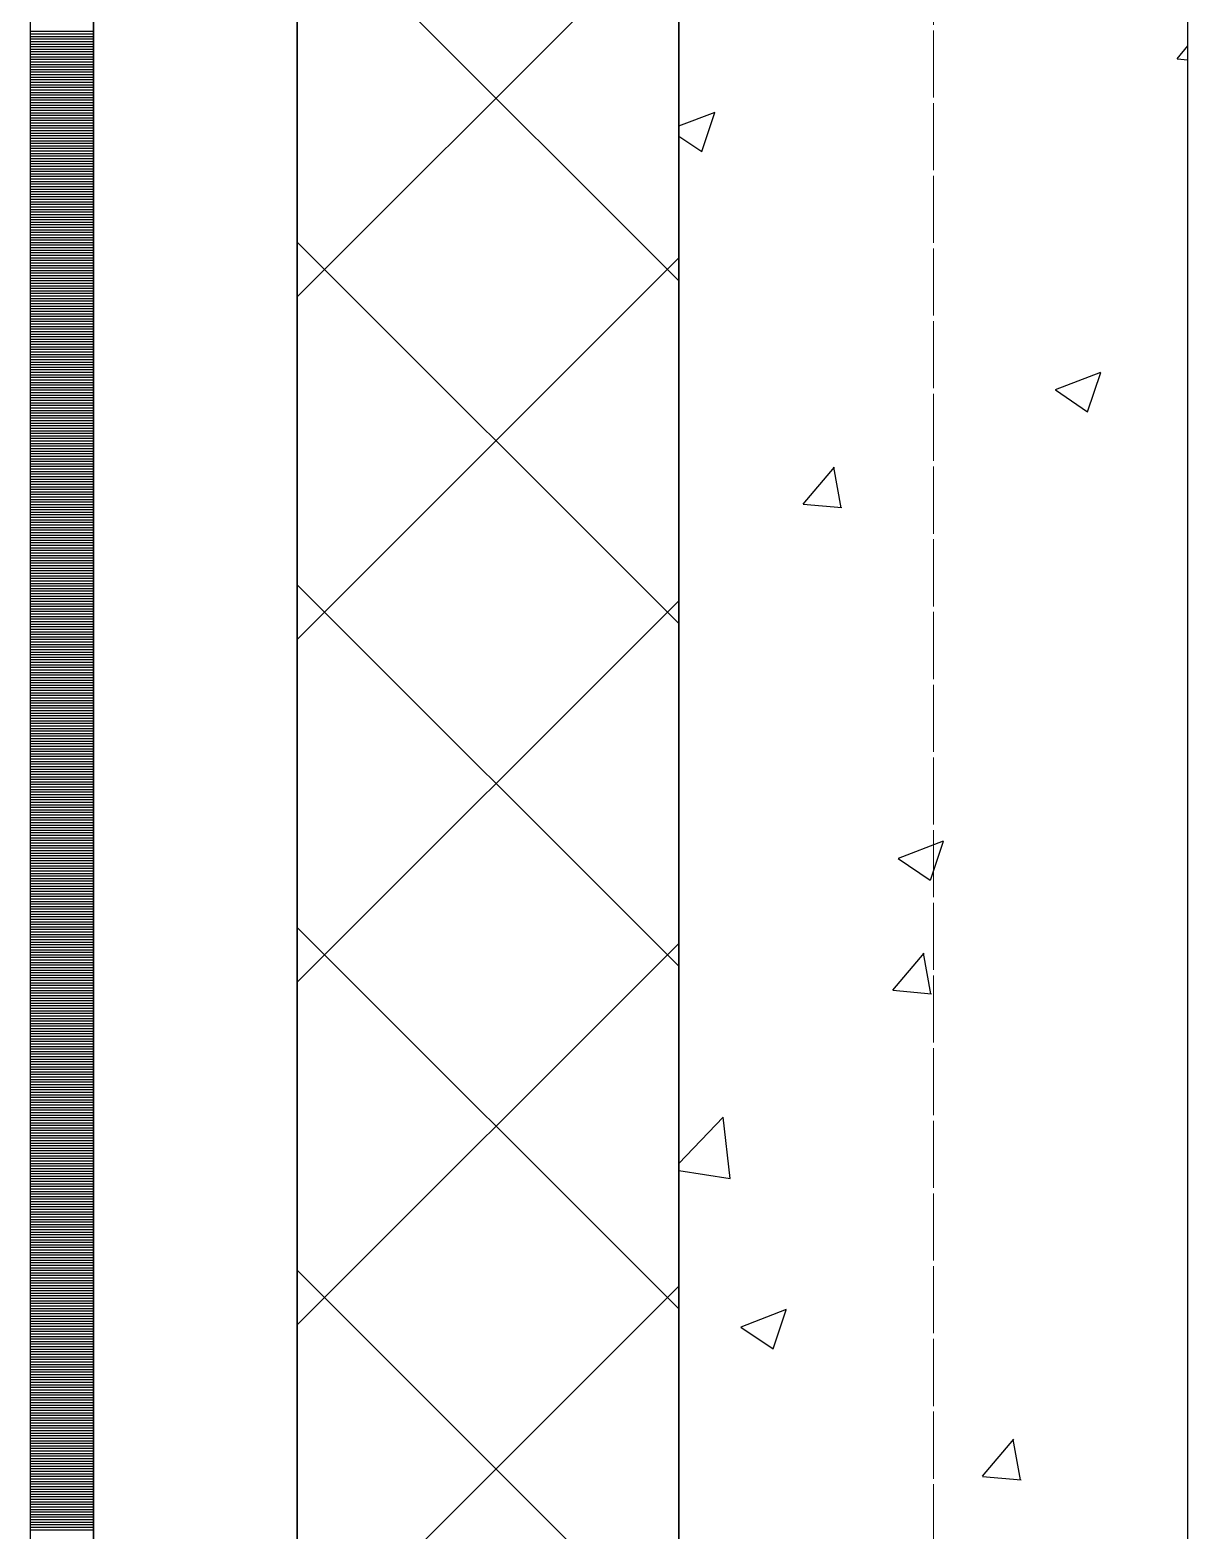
# Model space of a CAD drawing. Header units: millimetres. Extents: x -231292 to 573618, y -153144 to 564035.
# Drawn here: x 8548 to 9003, y 187727 to 188317 of the extents above; entities that cross this region are included whole.
import ezdxf

# ---------------------------------------------------------------- set-up
doc = ezdxf.new("R2010")
doc.units = ezdxf.units.MM
doc.linetypes.add('CENTER2', pattern=[28.575, 19.05, -3.175, 3.175, -3.175])
doc.layers.get('0').update_dxf_attribs({"color": 250})
for name, color, linetype, lineweight in [('АР_Стены ПЕНОблок', 250, 'Continuous', 20), ('АР_Тонкая', 250, 'Continuous', 5), ('АР_Утеплитель', 250, 'Continuous', 0), ('АР_Штриховка', 250, 'Continuous', 0), ('РД_Оси_100', 250, 'Continuous', 0)]:
    doc.layers.add(name, color=color, linetype=linetype, lineweight=lineweight)

# ---------------------------------------------------------------- blocks, each defined once
blk = doc.blocks.new('оси_рен')
at = {"layer": 'РД_Оси_100', "color": 251, "linetype": 'CENTER2', "true_color": 0x636466}
for p, q in [((1195652.916, 135558.25), (1195652.916, 223268.25)), ((1195652.916, 133007.755), (1195652.916, 138964.071))]:
    blk.add_line(p, q, dxfattribs=at)

msp = doc.modelspace()

# ---------------------------------------------------------------- linework, layer by layer
at = {"layer": 'АР_Стены ПЕНОблок', "color": 18, "linetype": 'Continuous', "lineweight": 25, "true_color": 0x000000}
for p, q in [((8803.243, 263866.253), (8803.243, 187666.253)), ((9003.243, 187666.253), (9003.243, 263866.253))]:
    msp.add_line(p, q, dxfattribs=at)
at = {"layer": 'АР_Тонкая', "color": 18, "linetype": 'Continuous', "lineweight": 25, "true_color": 0x000000}
for p, q in [((8548.243, 263866.253), (8548.243, 187666.253)), ((8573.243, 263866.253), (8573.243, 187666.253)), ((8573.243, 187666.253), (8573.243, 263866.253)), ((8653.243, 187666.253), (8653.243, 263866.253))]:
    msp.add_line(p, q, dxfattribs=at)
at = {"layer": 'АР_Утеплитель', "color": 18, "linetype": 'Continuous', "lineweight": 25, "true_color": 0x000000}
for p, q in [((8653.243, 263866.253), (8653.243, 187666.253)), ((8803.243, 187666.253), (8803.243, 263866.253))]:
    msp.add_line(p, q, dxfattribs=at)
at = {"layer": 'АР_Штриховка', "color": 18, "linetype": 'Continuous', "lineweight": 25, "true_color": 0x000000}
for p, q in [((8803.243, 188217.88), (8653.243, 188367.88)), ((8653.243, 188211.593), (8803.243, 188361.593)), ((8548.243, 188316.002), (8573.243, 188316.002)), ((8548.243, 188315.002), (8573.243, 188315.002)), ((8548.243, 188314.002), (8573.243, 188314.002)), ((8548.243, 188313.002), (8573.243, 188313.002)), ((8548.243, 188312.002), (8573.243, 188312.002)), ((8548.243, 188311.002), (8573.243, 188311.002)), ((8548.243, 188310.002), (8573.243, 188310.002)), ((8548.243, 188309.002), (8573.243, 188309.002)), ((8548.243, 188308.002), (8573.243, 188308.002)), ((8548.243, 188307.002), (8573.243, 188307.002)), ((8548.243, 188306.002), (8573.243, 188306.002)), ((8548.243, 188305.002), (8573.243, 188305.002)), ((8999.015, 188305.219), (9003.243, 188310.258)), ((8999.015, 188305.21), (9003.243, 188304.84)), ((8548.243, 188304.002), (8573.243, 188304.002)), ((8548.243, 188303.002), (8573.243, 188303.002)), ((8548.243, 188302.002), (8573.243, 188302.002)), ((8548.243, 188301.002), (8573.243, 188301.002)), ((8548.243, 188300.002), (8573.243, 188300.002)), ((8548.243, 188299.002), (8573.243, 188299.002)), ((8548.243, 188298.002), (8573.243, 188298.002)), ((8548.243, 188297.002), (8573.243, 188297.002)), ((8548.243, 188296.002), (8573.243, 188296.002)), ((8548.243, 188295.002), (8573.243, 188295.002)), ((8548.243, 188294.002), (8573.243, 188294.002)), ((8548.243, 188293.002), (8573.243, 188293.002)), ((8548.243, 188292.002), (8573.243, 188292.002)), ((8548.243, 188291.002), (8573.243, 188291.002)), ((8548.243, 188290.002), (8573.243, 188290.002)), ((8548.243, 188289.002), (8573.243, 188289.002)), ((8548.243, 188288.002), (8573.243, 188288.002)), ((8548.243, 188287.002), (8573.243, 188287.002)), ((8548.243, 188286.002), (8573.243, 188286.002)), ((8548.243, 188285.002), (8573.243, 188285.002)), ((8548.243, 188284.002), (8573.243, 188284.002)), ((8548.243, 188283.002), (8573.243, 188283.002)), ((8548.243, 188282.002), (8573.243, 188282.002)), ((8548.243, 188281.002), (8573.243, 188281.002)), ((8803.243, 188278.828), (8817.424, 188284.272)), ((8812.199, 188268.745), (8817.349, 188284.094)), ((8548.243, 188280.002), (8573.243, 188280.002)), ((8548.243, 188279.002), (8573.243, 188279.002)), ((8548.243, 188278.002), (8573.243, 188278.002)), ((8548.243, 188277.002), (8573.243, 188277.002)), ((8548.243, 188276.002), (8573.243, 188276.002)), ((8548.243, 188275.002), (8573.243, 188275.002)), ((8548.243, 188274.002), (8573.243, 188274.002)), ((8548.243, 188273.002), (8573.243, 188273.002)), ((8548.243, 188272.002), (8573.243, 188272.002)), ((8548.243, 188271.002), (8573.243, 188271.002)), ((8548.243, 188270.002), (8573.243, 188270.002)), ((8548.243, 188269.002), (8573.243, 188269.002)), ((8803.243, 188274.783), (8812.193, 188268.746)), ((8548.243, 188268.002), (8573.243, 188268.002)), ((8548.243, 188267.002), (8573.243, 188267.002)), ((8548.243, 188266.002), (8573.243, 188266.002)), ((8548.243, 188265.002), (8573.243, 188265.002)), ((8548.243, 188264.002), (8573.243, 188264.002)), ((8548.243, 188263.002), (8573.243, 188263.002)), ((8548.243, 188262.002), (8573.243, 188262.002)), ((8548.243, 188261.002), (8573.243, 188261.002)), ((8548.243, 188260.002), (8573.243, 188260.002)), ((8548.243, 188259.002), (8573.243, 188259.002)), ((8548.243, 188258.002), (8573.243, 188258.002)), ((8548.243, 188257.002), (8573.243, 188257.002)), ((8548.243, 188256.002), (8573.243, 188256.002)), ((8548.243, 188255.002), (8573.243, 188255.002)), ((8548.243, 188254.002), (8573.243, 188254.002)), ((8548.243, 188253.002), (8573.243, 188253.002)), ((8548.243, 188252.002), (8573.243, 188252.002)), ((8548.243, 188251.002), (8573.243, 188251.002)), ((8548.243, 188250.002), (8573.243, 188250.002)), ((8548.243, 188249.002), (8573.243, 188249.002)), ((8548.243, 188248.002), (8573.243, 188248.002)), ((8548.243, 188247.002), (8573.243, 188247.002)), ((8548.243, 188246.002), (8573.243, 188246.002)), ((8548.243, 188245.002), (8573.243, 188245.002)), ((8548.243, 188244.002), (8573.243, 188244.002)), ((8548.243, 188243.002), (8573.243, 188243.002)), ((8548.243, 188242.002), (8573.243, 188242.002)), ((8548.243, 188241.002), (8573.243, 188241.002)), ((8548.243, 188240.002), (8573.243, 188240.002)), ((8548.243, 188239.002), (8573.243, 188239.002)), ((8548.243, 188238.002), (8573.243, 188238.002)), ((8548.243, 188237.002), (8573.243, 188237.002)), ((8548.243, 188236.002), (8573.243, 188236.002)), ((8548.243, 188235.002), (8573.243, 188235.002)), ((8548.243, 188234.002), (8573.243, 188234.002)), ((8548.243, 188233.002), (8573.243, 188233.002)), ((8548.243, 188232.002), (8573.243, 188232.002)), ((8548.243, 188231.002), (8573.243, 188231.002)), ((8548.243, 188230.002), (8573.243, 188230.002)), ((8548.243, 188229.002), (8573.243, 188229.002)), ((8548.243, 188228.002), (8573.243, 188228.002)), ((8803.243, 188083.176), (8653.243, 188233.176)), ((8548.243, 188227.002), (8573.243, 188227.002)), ((8548.243, 188226.002), (8573.243, 188226.002)), ((8548.243, 188225.002), (8573.243, 188225.002)), ((8548.243, 188224.002), (8573.243, 188224.002)), ((8548.243, 188223.002), (8573.243, 188223.002)), ((8548.243, 188222.002), (8573.243, 188222.002)), ((8653.243, 188076.889), (8803.243, 188226.889)), ((8548.243, 188221.002), (8573.243, 188221.002)), ((8548.243, 188220.002), (8573.243, 188220.002)), ((8548.243, 188219.002), (8573.243, 188219.002)), ((8548.243, 188218.002), (8573.243, 188218.002)), ((8548.243, 188217.002), (8573.243, 188217.002)), ((8548.243, 188216.002), (8573.243, 188216.002)), ((8548.243, 188215.002), (8573.243, 188215.002)), ((8548.243, 188214.002), (8573.243, 188214.002)), ((8548.243, 188213.002), (8573.243, 188213.002)), ((8548.243, 188212.002), (8573.243, 188212.002)), ((8548.243, 188211.002), (8573.243, 188211.002)), ((8548.243, 188210.002), (8573.243, 188210.002)), ((8548.243, 188209.002), (8573.243, 188209.002)), ((8548.243, 188208.002), (8573.243, 188208.002)), ((8548.243, 188207.002), (8573.243, 188207.002)), ((8548.243, 188206.002), (8573.243, 188206.002)), ((8548.243, 188205.002), (8573.243, 188205.002)), ((8548.243, 188204.002), (8573.243, 188204.002)), ((8548.243, 188203.002), (8573.243, 188203.002)), ((8548.243, 188202.002), (8573.243, 188202.002)), ((8548.243, 188201.002), (8573.243, 188201.002)), ((8548.243, 188200.002), (8573.243, 188200.002)), ((8548.243, 188199.002), (8573.243, 188199.002)), ((8548.243, 188198.002), (8573.243, 188198.002)), ((8548.243, 188197.002), (8573.243, 188197.002)), ((8548.243, 188196.002), (8573.243, 188196.002)), ((8548.243, 188195.002), (8573.243, 188195.002)), ((8548.243, 188194.002), (8573.243, 188194.002)), ((8548.243, 188193.002), (8573.243, 188193.002)), ((8548.243, 188192.002), (8573.243, 188192.002)), ((8548.243, 188191.002), (8573.243, 188191.002)), ((8548.243, 188190.002), (8573.243, 188190.002)), ((8548.243, 188189.002), (8573.243, 188189.002)), ((8548.243, 188188.002), (8573.243, 188188.002)), ((8548.243, 188187.002), (8573.243, 188187.002)), ((8548.243, 188186.002), (8573.243, 188186.002)), ((8548.243, 188185.002), (8573.243, 188185.002)), ((8548.243, 188184.002), (8573.243, 188184.002)), ((8548.243, 188183.002), (8573.243, 188183.002)), ((8548.243, 188182.002), (8573.243, 188182.002)), ((8548.243, 188181.002), (8573.243, 188181.002)), ((8951.254, 188175.18), (8969.038, 188182.007)), ((8963.813, 188166.479), (8968.963, 188181.828)), ((8548.243, 188180.002), (8573.243, 188180.002)), ((8548.243, 188179.002), (8573.243, 188179.002)), ((8548.243, 188178.002), (8573.243, 188178.002)), ((8548.243, 188177.002), (8573.243, 188177.002)), ((8548.243, 188176.002), (8573.243, 188176.002)), ((8548.243, 188175.002), (8573.243, 188175.002)), ((8951.173, 188175.003), (8963.808, 188166.48)), ((8548.243, 188174.002), (8573.243, 188174.002)), ((8548.243, 188173.002), (8573.243, 188173.002)), ((8548.243, 188172.002), (8573.243, 188172.002)), ((8548.243, 188171.002), (8573.243, 188171.002)), ((8548.243, 188170.002), (8573.243, 188170.002)), ((8548.243, 188169.002), (8573.243, 188169.002)), ((8548.243, 188168.002), (8573.243, 188168.002)), ((8548.243, 188167.002), (8573.243, 188167.002)), ((8548.243, 188166.002), (8573.243, 188166.002)), ((8548.243, 188165.002), (8573.243, 188165.002)), ((8548.243, 188164.002), (8573.243, 188164.002)), ((8548.243, 188163.002), (8573.243, 188163.002)), ((8548.243, 188162.002), (8573.243, 188162.002)), ((8548.243, 188161.002), (8573.243, 188161.002)), ((8548.243, 188160.002), (8573.243, 188160.002)), ((8548.243, 188159.002), (8573.243, 188159.002)), ((8548.243, 188158.002), (8573.243, 188158.002)), ((8548.243, 188157.002), (8573.243, 188157.002)), ((8548.243, 188156.002), (8573.243, 188156.002)), ((8548.243, 188155.002), (8573.243, 188155.002)), ((8548.243, 188154.002), (8573.243, 188154.002)), ((8548.243, 188153.002), (8573.243, 188153.002)), ((8548.243, 188152.002), (8573.243, 188152.002)), ((8548.243, 188151.002), (8573.243, 188151.002)), ((8548.243, 188150.002), (8573.243, 188150.002)), ((8548.243, 188149.002), (8573.243, 188149.002)), ((8548.243, 188148.002), (8573.243, 188148.002)), ((8548.243, 188147.002), (8573.243, 188147.002)), ((8548.243, 188146.002), (8573.243, 188146.002)), ((8548.243, 188145.002), (8573.243, 188145.002)), ((8548.243, 188144.002), (8573.243, 188144.002)), ((8548.243, 188143.002), (8573.243, 188143.002)), ((8548.243, 188142.002), (8573.243, 188142.002)), ((8548.243, 188141.002), (8573.243, 188141.002)), ((8548.243, 188140.002), (8573.243, 188140.002)), ((8852.074, 188130.102), (8864.319, 188144.695)), ((8867.004, 188128.717), (8864.067, 188144.638)), ((8548.243, 188139.002), (8573.243, 188139.002)), ((8548.243, 188138.002), (8573.243, 188138.002)), ((8548.243, 188137.002), (8573.243, 188137.002)), ((8548.243, 188136.002), (8573.243, 188136.002)), ((8548.243, 188135.002), (8573.243, 188135.002)), ((8548.243, 188134.002), (8573.243, 188134.002)), ((8548.243, 188133.002), (8573.243, 188133.002)), ((8548.243, 188132.002), (8573.243, 188132.002)), ((8548.243, 188131.002), (8573.243, 188131.002)), ((8548.243, 188130.002), (8573.243, 188130.002)), ((8548.243, 188129.002), (8573.243, 188129.002)), ((8548.243, 188128.002), (8573.243, 188128.002)), ((8852.073, 188130.092), (8867.255, 188128.764)), ((8548.243, 188127.002), (8573.243, 188127.002)), ((8548.243, 188126.002), (8573.243, 188126.002)), ((8548.243, 188125.002), (8573.243, 188125.002)), ((8548.243, 188124.002), (8573.243, 188124.002)), ((8548.243, 188123.002), (8573.243, 188123.002)), ((8548.243, 188122.002), (8573.243, 188122.002)), ((8548.243, 188121.002), (8573.243, 188121.002)), ((8548.243, 188120.002), (8573.243, 188120.002)), ((8548.243, 188119.002), (8573.243, 188119.002)), ((8548.243, 188118.002), (8573.243, 188118.002)), ((8548.243, 188117.002), (8573.243, 188117.002)), ((8548.243, 188116.002), (8573.243, 188116.002)), ((8548.243, 188115.002), (8573.243, 188115.002)), ((8548.243, 188114.002), (8573.243, 188114.002)), ((8548.243, 188113.002), (8573.243, 188113.002)), ((8548.243, 188112.002), (8573.243, 188112.002)), ((8548.243, 188111.002), (8573.243, 188111.002)), ((8548.243, 188110.002), (8573.243, 188110.002)), ((8548.243, 188109.002), (8573.243, 188109.002)), ((8548.243, 188108.002), (8573.243, 188108.002)), ((8548.243, 188107.002), (8573.243, 188107.002)), ((8548.243, 188106.002), (8573.243, 188106.002)), ((8548.243, 188105.002), (8573.243, 188105.002)), ((8548.243, 188104.002), (8573.243, 188104.002)), ((8548.243, 188103.002), (8573.243, 188103.002)), ((8548.243, 188102.002), (8573.243, 188102.002)), ((8548.243, 188101.002), (8573.243, 188101.002)), ((8548.243, 188100.002), (8573.243, 188100.002)), ((8548.243, 188099.002), (8573.243, 188099.002)), ((8548.243, 188098.002), (8573.243, 188098.002)), ((8803.243, 187948.472), (8653.243, 188098.472)), ((8548.243, 188097.002), (8573.243, 188097.002)), ((8548.243, 188096.002), (8573.243, 188096.002)), ((8548.243, 188095.002), (8573.243, 188095.002)), ((8548.243, 188094.002), (8573.243, 188094.002)), ((8548.243, 188093.002), (8573.243, 188093.002)), ((8548.243, 188092.002), (8573.243, 188092.002)), ((8653.243, 187942.185), (8803.243, 188092.185)), ((8548.243, 188091.002), (8573.243, 188091.002)), ((8548.243, 188090.002), (8573.243, 188090.002)), ((8548.243, 188089.002), (8573.243, 188089.002)), ((8548.243, 188088.002), (8573.243, 188088.002)), ((8548.243, 188087.002), (8573.243, 188087.002)), ((8548.243, 188086.002), (8573.243, 188086.002)), ((8548.243, 188085.002), (8573.243, 188085.002)), ((8548.243, 188084.002), (8573.243, 188084.002)), ((8548.243, 188083.002), (8573.243, 188083.002)), ((8548.243, 188082.002), (8573.243, 188082.002)), ((8548.243, 188081.002), (8573.243, 188081.002)), ((8548.243, 188080.002), (8573.243, 188080.002)), ((8548.243, 188079.002), (8573.243, 188079.002)), ((8548.243, 188078.002), (8573.243, 188078.002)), ((8548.243, 188077.002), (8573.243, 188077.002)), ((8548.243, 188076.002), (8573.243, 188076.002)), ((8548.243, 188075.002), (8573.243, 188075.002)), ((8548.243, 188074.002), (8573.243, 188074.002)), ((8548.243, 188073.002), (8573.243, 188073.002)), ((8548.243, 188072.002), (8573.243, 188072.002)), ((8548.243, 188071.002), (8573.243, 188071.002)), ((8548.243, 188070.002), (8573.243, 188070.002)), ((8548.243, 188069.002), (8573.243, 188069.002)), ((8548.243, 188068.002), (8573.243, 188068.002)), ((8548.243, 188067.002), (8573.243, 188067.002)), ((8548.243, 188066.002), (8573.243, 188066.002)), ((8548.243, 188065.002), (8573.243, 188065.002)), ((8548.243, 188064.002), (8573.243, 188064.002)), ((8548.243, 188063.002), (8573.243, 188063.002)), ((8548.243, 188062.002), (8573.243, 188062.002)), ((8548.243, 188061.002), (8573.243, 188061.002)), ((8548.243, 188060.002), (8573.243, 188060.002)), ((8548.243, 188059.002), (8573.243, 188059.002)), ((8548.243, 188058.002), (8573.243, 188058.002)), ((8548.243, 188057.002), (8573.243, 188057.002)), ((8548.243, 188056.002), (8573.243, 188056.002)), ((8548.243, 188055.002), (8573.243, 188055.002)), ((8548.243, 188054.002), (8573.243, 188054.002)), ((8548.243, 188053.002), (8573.243, 188053.002)), ((8548.243, 188052.002), (8573.243, 188052.002)), ((8548.243, 188051.002), (8573.243, 188051.002)), ((8548.243, 188050.002), (8573.243, 188050.002)), ((8548.243, 188049.002), (8573.243, 188049.002)), ((8548.243, 188048.002), (8573.243, 188048.002)), ((8548.243, 188047.002), (8573.243, 188047.002)), ((8548.243, 188046.002), (8573.243, 188046.002)), ((8548.243, 188045.002), (8573.243, 188045.002)), ((8548.243, 188044.002), (8573.243, 188044.002)), ((8548.243, 188043.002), (8573.243, 188043.002)), ((8548.243, 188042.002), (8573.243, 188042.002)), ((8548.243, 188041.002), (8573.243, 188041.002)), ((8548.243, 188040.002), (8573.243, 188040.002)), ((8548.243, 188039.002), (8573.243, 188039.002)), ((8548.243, 188038.002), (8573.243, 188038.002)), ((8548.243, 188037.002), (8573.243, 188037.002)), ((8548.243, 188036.002), (8573.243, 188036.002)), ((8548.243, 188035.002), (8573.243, 188035.002)), ((8548.243, 188034.002), (8573.243, 188034.002)), ((8548.243, 188033.002), (8573.243, 188033.002)), ((8548.243, 188032.002), (8573.243, 188032.002)), ((8548.243, 188031.002), (8573.243, 188031.002)), ((8548.243, 188030.002), (8573.243, 188030.002)), ((8548.243, 188029.002), (8573.243, 188029.002)), ((8548.243, 188028.002), (8573.243, 188028.002)), ((8548.243, 188027.002), (8573.243, 188027.002)), ((8548.243, 188026.002), (8573.243, 188026.002)), ((8548.243, 188025.002), (8573.243, 188025.002)), ((8548.243, 188024.002), (8573.243, 188024.002)), ((8548.243, 188023.002), (8573.243, 188023.002)), ((8548.243, 188022.002), (8573.243, 188022.002)), ((8548.243, 188021.002), (8573.243, 188021.002)), ((8548.243, 188020.002), (8573.243, 188020.002)), ((8548.243, 188019.002), (8573.243, 188019.002)), ((8548.243, 188018.002), (8573.243, 188018.002)), ((8548.243, 188017.002), (8573.243, 188017.002)), ((8548.243, 188016.002), (8573.243, 188016.002)), ((8548.243, 188015.002), (8573.243, 188015.002)), ((8548.243, 188014.002), (8573.243, 188014.002)), ((8548.243, 188013.002), (8573.243, 188013.002)), ((8548.243, 188012.002), (8573.243, 188012.002)), ((8548.243, 188011.002), (8573.243, 188011.002)), ((8548.243, 188010.002), (8573.243, 188010.002)), ((8548.243, 188009.002), (8573.243, 188009.002)), ((8548.243, 188008.002), (8573.243, 188008.002)), ((8548.243, 188007.002), (8573.243, 188007.002)), ((8548.243, 188006.002), (8573.243, 188006.002)), ((8548.243, 188005.002), (8573.243, 188005.002)), ((8548.243, 188004.002), (8573.243, 188004.002)), ((8548.243, 188003.002), (8573.243, 188003.002)), ((8548.243, 188002.002), (8573.243, 188002.002)), ((8548.243, 188001.002), (8573.243, 188001.002)), ((8548.243, 188000.002), (8573.243, 188000.002)), ((8548.243, 187999.002), (8573.243, 187999.002)), ((8548.243, 187998.002), (8573.243, 187998.002)), ((8889.452, 187990.992), (8907.236, 187997.819)), ((8902.011, 187982.292), (8907.161, 187997.641)), ((8548.243, 187997.002), (8573.243, 187997.002)), ((8548.243, 187996.002), (8573.243, 187996.002)), ((8548.243, 187995.002), (8573.243, 187995.002)), ((8548.243, 187994.002), (8573.243, 187994.002)), ((8548.243, 187993.002), (8573.243, 187993.002)), ((8548.243, 187992.002), (8573.243, 187992.002)), ((8548.243, 187991.002), (8573.243, 187991.002)), ((8548.243, 187990.002), (8573.243, 187990.002)), ((8548.243, 187989.002), (8573.243, 187989.002)), ((8548.243, 187988.002), (8573.243, 187988.002)), ((8548.243, 187987.002), (8573.243, 187987.002)), ((8548.243, 187986.002), (8573.243, 187986.002)), ((8889.371, 187990.815), (8902.006, 187982.293)), ((8548.243, 187985.002), (8573.243, 187985.002)), ((8548.243, 187984.002), (8573.243, 187984.002)), ((8548.243, 187983.002), (8573.243, 187983.002)), ((8548.243, 187982.002), (8573.243, 187982.002)), ((8548.243, 187981.002), (8573.243, 187981.002)), ((8548.243, 187980.002), (8573.243, 187980.002)), ((8548.243, 187979.002), (8573.243, 187979.002)), ((8548.243, 187978.002), (8573.243, 187978.002)), ((8548.243, 187977.002), (8573.243, 187977.002)), ((8548.243, 187976.002), (8573.243, 187976.002)), ((8548.243, 187975.002), (8573.243, 187975.002)), ((8548.243, 187974.002), (8573.243, 187974.002)), ((8548.243, 187973.002), (8573.243, 187973.002)), ((8548.243, 187972.002), (8573.243, 187972.002)), ((8548.243, 187971.002), (8573.243, 187971.002)), ((8548.243, 187970.002), (8573.243, 187970.002)), ((8548.243, 187969.002), (8573.243, 187969.002)), ((8548.243, 187968.002), (8573.243, 187968.002)), ((8548.243, 187967.002), (8573.243, 187967.002)), ((8548.243, 187966.002), (8573.243, 187966.002)), ((8548.243, 187965.002), (8573.243, 187965.002)), ((8548.243, 187964.002), (8573.243, 187964.002)), ((8548.243, 187963.002), (8573.243, 187963.002)), ((8803.243, 187813.768), (8653.243, 187963.768)), ((8548.243, 187962.002), (8573.243, 187962.002)), ((8548.243, 187961.002), (8573.243, 187961.002)), ((8548.243, 187960.002), (8573.243, 187960.002)), ((8548.243, 187959.002), (8573.243, 187959.002)), ((8548.243, 187958.002), (8573.243, 187958.002)), ((8548.243, 187957.002), (8573.243, 187957.002)), ((8653.243, 187807.481), (8803.243, 187957.481)), ((8548.243, 187956.002), (8573.243, 187956.002)), ((8548.243, 187955.002), (8573.243, 187955.002)), ((8548.243, 187954.002), (8573.243, 187954.002)), ((8548.243, 187953.002), (8573.243, 187953.002)), ((8548.243, 187952.002), (8573.243, 187952.002)), ((8548.243, 187951.002), (8573.243, 187951.002)), ((8887.318, 187939.045), (8899.563, 187953.638)), ((8902.247, 187937.66), (8899.31, 187953.581)), ((8548.243, 187950.002), (8573.243, 187950.002)), ((8548.243, 187949.002), (8573.243, 187949.002)), ((8548.243, 187948.002), (8573.243, 187948.002)), ((8548.243, 187947.002), (8573.243, 187947.002)), ((8548.243, 187946.002), (8573.243, 187946.002)), ((8548.243, 187945.002), (8573.243, 187945.002)), ((8548.243, 187944.002), (8573.243, 187944.002)), ((8548.243, 187943.002), (8573.243, 187943.002)), ((8548.243, 187942.002), (8573.243, 187942.002)), ((8548.243, 187941.002), (8573.243, 187941.002)), ((8548.243, 187940.002), (8573.243, 187940.002)), ((8548.243, 187939.002), (8573.243, 187939.002)), ((8887.317, 187939.035), (8902.499, 187937.707)), ((8548.243, 187938.002), (8573.243, 187938.002)), ((8548.243, 187937.002), (8573.243, 187937.002)), ((8548.243, 187936.002), (8573.243, 187936.002)), ((8548.243, 187935.002), (8573.243, 187935.002)), ((8548.243, 187934.002), (8573.243, 187934.002)), ((8548.243, 187933.002), (8573.243, 187933.002)), ((8548.243, 187932.002), (8573.243, 187932.002)), ((8548.243, 187931.002), (8573.243, 187931.002)), ((8548.243, 187930.002), (8573.243, 187930.002)), ((8548.243, 187929.002), (8573.243, 187929.002)), ((8548.243, 187928.002), (8573.243, 187928.002)), ((8548.243, 187927.002), (8573.243, 187927.002)), ((8548.243, 187926.002), (8573.243, 187926.002)), ((8548.243, 187925.002), (8573.243, 187925.002)), ((8548.243, 187924.002), (8573.243, 187924.002)), ((8548.243, 187923.002), (8573.243, 187923.002)), ((8548.243, 187922.002), (8573.243, 187922.002)), ((8548.243, 187921.002), (8573.243, 187921.002)), ((8548.243, 187920.002), (8573.243, 187920.002)), ((8548.243, 187919.002), (8573.243, 187919.002)), ((8548.243, 187918.002), (8573.243, 187918.002)), ((8548.243, 187917.002), (8573.243, 187917.002)), ((8548.243, 187916.002), (8573.243, 187916.002)), ((8548.243, 187915.002), (8573.243, 187915.002)), ((8548.243, 187914.002), (8573.243, 187914.002)), ((8548.243, 187913.002), (8573.243, 187913.002)), ((8548.243, 187912.002), (8573.243, 187912.002)), ((8548.243, 187911.002), (8573.243, 187911.002)), ((8548.243, 187910.002), (8573.243, 187910.002)), ((8548.243, 187909.002), (8573.243, 187909.002)), ((8548.243, 187908.002), (8573.243, 187908.002)), ((8548.243, 187907.002), (8573.243, 187907.002)), ((8548.243, 187906.002), (8573.243, 187906.002)), ((8548.243, 187905.002), (8573.243, 187905.002)), ((8548.243, 187904.002), (8573.243, 187904.002)), ((8548.243, 187903.002), (8573.243, 187903.002)), ((8548.243, 187902.002), (8573.243, 187902.002)), ((8548.243, 187901.002), (8573.243, 187901.002)), ((8548.243, 187900.002), (8573.243, 187900.002)), ((8548.243, 187899.002), (8573.243, 187899.002)), ((8548.243, 187898.002), (8573.243, 187898.002)), ((8548.243, 187897.002), (8573.243, 187897.002)), ((8548.243, 187896.002), (8573.243, 187896.002)), ((8548.243, 187895.002), (8573.243, 187895.002)), ((8548.243, 187894.002), (8573.243, 187894.002)), ((8548.243, 187893.002), (8573.243, 187893.002)), ((8548.243, 187892.002), (8573.243, 187892.002)), ((8548.243, 187891.002), (8573.243, 187891.002)), ((8548.243, 187890.002), (8573.243, 187890.002)), ((8548.243, 187889.002), (8573.243, 187889.002)), ((8548.243, 187888.002), (8573.243, 187888.002)), ((8548.243, 187887.002), (8573.243, 187887.002)), ((8548.243, 187886.002), (8573.243, 187886.002)), ((8803.243, 187871.007), (8820.647, 187889.145)), ((8823.407, 187865.018), (8820.601, 187889.14)), ((8548.243, 187885.002), (8573.243, 187885.002)), ((8548.243, 187884.002), (8573.243, 187884.002)), ((8548.243, 187883.002), (8573.243, 187883.002)), ((8548.243, 187882.002), (8573.243, 187882.002)), ((8548.243, 187881.002), (8573.243, 187881.002)), ((8548.243, 187880.002), (8573.243, 187880.002)), ((8548.243, 187879.002), (8573.243, 187879.002)), ((8548.243, 187878.002), (8573.243, 187878.002)), ((8548.243, 187877.002), (8573.243, 187877.002)), ((8548.243, 187876.002), (8573.243, 187876.002)), ((8548.243, 187875.002), (8573.243, 187875.002)), ((8548.243, 187874.002), (8573.243, 187874.002)), ((8548.243, 187873.002), (8573.243, 187873.002)), ((8548.243, 187872.002), (8573.243, 187872.002)), ((8548.243, 187871.002), (8573.243, 187871.002)), ((8548.243, 187870.002), (8573.243, 187870.002)), ((8548.243, 187869.002), (8573.243, 187869.002)), ((8548.243, 187868.002), (8573.243, 187868.002)), ((8803.243, 187868.225), (8823.419, 187865.096)), ((8548.243, 187867.002), (8573.243, 187867.002)), ((8548.243, 187866.002), (8573.243, 187866.002)), ((8548.243, 187865.002), (8573.243, 187865.002)), ((8548.243, 187864.002), (8573.243, 187864.002)), ((8548.243, 187863.002), (8573.243, 187863.002)), ((8548.243, 187862.002), (8573.243, 187862.002)), ((8548.243, 187861.002), (8573.243, 187861.002)), ((8548.243, 187860.002), (8573.243, 187860.002)), ((8548.243, 187859.002), (8573.243, 187859.002)), ((8548.243, 187858.002), (8573.243, 187858.002)), ((8548.243, 187857.002), (8573.243, 187857.002)), ((8548.243, 187856.002), (8573.243, 187856.002)), ((8548.243, 187855.002), (8573.243, 187855.002)), ((8548.243, 187854.002), (8573.243, 187854.002)), ((8548.243, 187853.002), (8573.243, 187853.002)), ((8548.243, 187852.002), (8573.243, 187852.002)), ((8548.243, 187851.002), (8573.243, 187851.002)), ((8548.243, 187850.002), (8573.243, 187850.002)), ((8548.243, 187849.002), (8573.243, 187849.002)), ((8548.243, 187848.002), (8573.243, 187848.002)), ((8548.243, 187847.002), (8573.243, 187847.002)), ((8548.243, 187846.002), (8573.243, 187846.002)), ((8548.243, 187845.002), (8573.243, 187845.002)), ((8548.243, 187844.002), (8573.243, 187844.002)), ((8548.243, 187843.002), (8573.243, 187843.002)), ((8548.243, 187842.002), (8573.243, 187842.002)), ((8548.243, 187841.002), (8573.243, 187841.002)), ((8548.243, 187840.002), (8573.243, 187840.002)), ((8548.243, 187839.002), (8573.243, 187839.002)), ((8548.243, 187838.002), (8573.243, 187838.002)), ((8548.243, 187837.002), (8573.243, 187837.002)), ((8548.243, 187836.002), (8573.243, 187836.002)), ((8548.243, 187835.002), (8573.243, 187835.002)), ((8548.243, 187834.002), (8573.243, 187834.002)), ((8548.243, 187833.002), (8573.243, 187833.002)), ((8548.243, 187832.002), (8573.243, 187832.002)), ((8548.243, 187831.002), (8573.243, 187831.002)), ((8548.243, 187830.002), (8573.243, 187830.002)), ((8548.243, 187829.002), (8573.243, 187829.002)), ((8548.243, 187828.002), (8573.243, 187828.002)), ((8548.243, 187827.002), (8573.243, 187827.002)), ((8803.243, 187679.064), (8653.243, 187829.064)), ((8548.243, 187826.002), (8573.243, 187826.002)), ((8548.243, 187825.002), (8573.243, 187825.002)), ((8548.243, 187824.002), (8573.243, 187824.002)), ((8548.243, 187823.002), (8573.243, 187823.002)), ((8548.243, 187822.002), (8573.243, 187822.002)), ((8548.243, 187821.002), (8573.243, 187821.002)), ((8653.243, 187672.778), (8803.243, 187822.778)), ((8548.243, 187820.002), (8573.243, 187820.002)), ((8548.243, 187819.002), (8573.243, 187819.002)), ((8548.243, 187818.002), (8573.243, 187818.002)), ((8548.243, 187817.002), (8573.243, 187817.002)), ((8548.243, 187816.002), (8573.243, 187816.002)), ((8548.243, 187815.002), (8573.243, 187815.002)), ((8548.243, 187814.002), (8573.243, 187814.002)), ((8548.243, 187813.002), (8573.243, 187813.002)), ((8548.243, 187812.002), (8573.243, 187812.002)), ((8548.243, 187811.002), (8573.243, 187811.002)), ((8548.243, 187810.002), (8573.243, 187810.002)), ((8548.243, 187809.002), (8573.243, 187809.002)), ((8827.649, 187806.804), (8845.434, 187813.631)), ((8840.209, 187798.104), (8845.359, 187813.453)), ((8548.243, 187808.002), (8573.243, 187808.002)), ((8548.243, 187807.002), (8573.243, 187807.002)), ((8548.243, 187806.002), (8573.243, 187806.002)), ((8548.243, 187805.002), (8573.243, 187805.002)), ((8548.243, 187804.002), (8573.243, 187804.002)), ((8548.243, 187803.002), (8573.243, 187803.002)), ((8827.569, 187806.627), (8840.204, 187798.105)), ((8548.243, 187802.002), (8573.243, 187802.002)), ((8548.243, 187801.002), (8573.243, 187801.002)), ((8548.243, 187800.002), (8573.243, 187800.002)), ((8548.243, 187799.002), (8573.243, 187799.002)), ((8548.243, 187798.002), (8573.243, 187798.002)), ((8548.243, 187797.002), (8573.243, 187797.002)), ((8548.243, 187796.002), (8573.243, 187796.002)), ((8548.243, 187795.002), (8573.243, 187795.002)), ((8548.243, 187794.002), (8573.243, 187794.002)), ((8548.243, 187793.002), (8573.243, 187793.002)), ((8548.243, 187792.002), (8573.243, 187792.002)), ((8548.243, 187791.002), (8573.243, 187791.002)), ((8548.243, 187790.002), (8573.243, 187790.002)), ((8548.243, 187789.002), (8573.243, 187789.002)), ((8548.243, 187788.002), (8573.243, 187788.002)), ((8548.243, 187787.002), (8573.243, 187787.002)), ((8548.243, 187786.002), (8573.243, 187786.002)), ((8548.243, 187785.002), (8573.243, 187785.002)), ((8548.243, 187784.002), (8573.243, 187784.002)), ((8548.243, 187783.002), (8573.243, 187783.002)), ((8548.243, 187782.002), (8573.243, 187782.002)), ((8548.243, 187781.002), (8573.243, 187781.002)), ((8548.243, 187780.002), (8573.243, 187780.002)), ((8548.243, 187779.002), (8573.243, 187779.002)), ((8548.243, 187778.002), (8573.243, 187778.002)), ((8548.243, 187777.002), (8573.243, 187777.002)), ((8548.243, 187776.002), (8573.243, 187776.002)), ((8548.243, 187775.002), (8573.243, 187775.002)), ((8548.243, 187774.002), (8573.243, 187774.002)), ((8548.243, 187773.002), (8573.243, 187773.002)), ((8548.243, 187772.002), (8573.243, 187772.002)), ((8548.243, 187771.002), (8573.243, 187771.002)), ((8548.243, 187770.002), (8573.243, 187770.002)), ((8548.243, 187769.002), (8573.243, 187769.002)), ((8548.243, 187768.002), (8573.243, 187768.002)), ((8548.243, 187767.002), (8573.243, 187767.002)), ((8548.243, 187766.002), (8573.243, 187766.002)), ((8548.243, 187765.002), (8573.243, 187765.002)), ((8548.243, 187764.002), (8573.243, 187764.002)), ((8548.243, 187763.002), (8573.243, 187763.002)), ((8548.243, 187762.002), (8573.243, 187762.002)), ((8922.561, 187747.988), (8934.806, 187762.581)), ((8937.489, 187746.603), (8934.553, 187762.524)), ((8548.243, 187761.002), (8573.243, 187761.002)), ((8548.243, 187760.002), (8573.243, 187760.002)), ((8548.243, 187759.002), (8573.243, 187759.002)), ((8548.243, 187758.002), (8573.243, 187758.002)), ((8548.243, 187757.002), (8573.243, 187757.002)), ((8548.243, 187756.002), (8573.243, 187756.002)), ((8548.243, 187755.002), (8573.243, 187755.002)), ((8548.243, 187754.002), (8573.243, 187754.002)), ((8548.243, 187753.002), (8573.243, 187753.002)), ((8548.243, 187752.002), (8573.243, 187752.002)), ((8548.243, 187751.002), (8573.243, 187751.002)), ((8548.243, 187750.002), (8573.243, 187750.002)), ((8548.243, 187749.002), (8573.243, 187749.002)), ((8548.243, 187748.002), (8573.243, 187748.002)), ((8548.243, 187747.002), (8573.243, 187747.002)), ((8548.243, 187746.002), (8573.243, 187746.002)), ((8548.243, 187745.002), (8573.243, 187745.002)), ((8548.243, 187744.002), (8573.243, 187744.002)), ((8922.56, 187747.978), (8937.742, 187746.65)), ((8548.243, 187743.002), (8573.243, 187743.002)), ((8548.243, 187742.002), (8573.243, 187742.002)), ((8548.243, 187741.002), (8573.243, 187741.002)), ((8548.243, 187740.002), (8573.243, 187740.002)), ((8548.243, 187739.002), (8573.243, 187739.002)), ((8548.243, 187738.002), (8573.243, 187738.002)), ((8548.243, 187737.002), (8573.243, 187737.002)), ((8548.243, 187736.002), (8573.243, 187736.002)), ((8548.243, 187735.002), (8573.243, 187735.002)), ((8548.243, 187734.002), (8573.243, 187734.002)), ((8548.243, 187733.002), (8573.243, 187733.002)), ((8548.243, 187732.002), (8573.243, 187732.002)), ((8548.243, 187731.002), (8573.243, 187731.002)), ((8548.243, 187730.002), (8573.243, 187730.002)), ((8548.243, 187729.002), (8573.243, 187729.002)), ((8548.243, 187728.002), (8573.243, 187728.002)), ((8548.243, 187727.002), (8573.243, 187727.002))]:
    msp.add_line(p, q, dxfattribs=at)

# ---------------------------------------------------------------- block references
at = {"rotation": 359.999868838025}
msp.add_blockref('оси_рен', (-1186750.035, 50655.808), dxfattribs=at)

doc.saveas('drawing.dxf')
